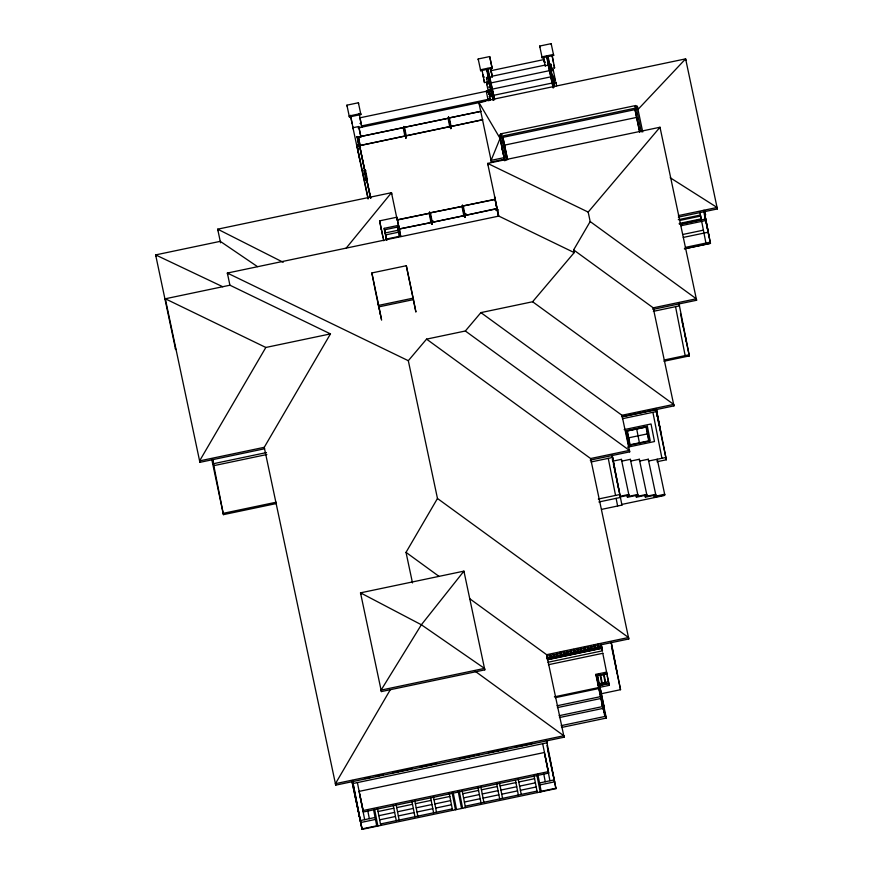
<?xml version="1.0" encoding="UTF-8"?>
<svg xmlns="http://www.w3.org/2000/svg" width="873" height="873" viewBox="0 0 873 873"><rect width="100%" height="100%" fill="white"/><g stroke="black" fill="none" stroke-linecap="round" stroke-linejoin="round"><path stroke-width="1.31" d="M500.076 138.425L504.354 159.268L491.423 161.985L491.106 160.37L500.076 138.425L478.819 102.283L685.621 58.873L717.366 208.942L678.332 217.137M357.09 136.745L358.617 137.705L360.418 147.613L358.989 146.435L357.09 136.745L358.508 137.912M359.032 145.922L360.462 147.101M358.989 146.435L357.199 136.537M360.418 147.613L358.454 136.974L403.217 127.578L404.876 136.133L360.134 145.518L404.865 135.992M199.906 462.341L199.611 460.879L265.829 347.465L330.463 333.901L264.246 447.314L264.53 448.777L199.906 462.341L165.313 298.773L229.937 285.209L330.463 333.901M469.739 598.725L546.64 654.695L546.924 656.158L628.789 638.981L628.505 637.519L437.471 498.483L408.313 360.702L426.559 339.128L465.342 330.998L480.903 312.61L532.606 301.752L574.205 252.603L573.626 249.907L590.181 221.556L588.184 212.095L659.999 127.24L696.599 300.257L653.004 309.38M412.493 582.913L406.021 552.358L437.471 498.483M474.803 670.988L563.794 735.753L564.078 737.216L335.723 785.143L335.439 783.67L390.275 689.757M381.392 691.569L381.097 690.096L421.364 624.762L463.923 571.138L484.799 669.864L381.392 691.569L360.516 592.843L463.923 571.138L464.207 572.601M346.112 248.216L391.475 192.704L397.27 220.225M680.711 224.274L705.69 219.014M478.197 58.971L489.688 56.559L492.165 68.334L480.685 70.746L478.197 58.971L478.393 59.942M539.689 46.062L551.179 43.65L553.657 55.435L542.166 57.847L539.689 46.062L539.885 47.033M491.979 67.363L480.488 69.775L480.685 70.746M488.345 72.906L489.72 79.923L489.186 80.043L486.959 69.011L487.614 69.48M547.557 56.418L546.935 56.145M487.494 71.466L488.116 71.739L487.461 71.324M548.091 58.862L547.469 58.589L550.055 68.17M492.132 76.082L490.986 70.68L543.857 59.582L544.425 62.289L545.505 62.059M487.996 73.769L488.618 74.041M346.908 105.175L358.399 102.763L360.876 114.538L349.396 116.949L346.908 105.175L347.105 106.146M484.406 76.955L483.336 77.184L482.758 74.478M488.553 76.366L489.175 76.638L488.52 76.224M490.681 68.487L492.328 76.879L486.577 78.079L486.774 79.05M548.43 65.104L545.199 65.781L545.058 65.104L492.186 76.202L492.328 76.879M549.51 64.875L550.939 64.569L551.136 65.551M489.622 78.701L489.12 79.214L489.589 78.559M489.578 81.124L490.691 83.863M483.904 79.88L484.471 82.586L487.701 81.909M551.354 68.552L554.584 67.865L552.173 55.61M489.611 81.265L490.233 81.549M486.894 84.801L486.708 83.819L553.22 69.862L555.414 80.294L553.973 80.6L554.453 83.011M490.146 83.721L490.768 83.994L490.113 83.579M490.67 86.176L491.292 86.449L490.648 86.034L492.874 97.089M488.804 86.787L489.873 86.558M551.289 74.412L550.667 74.14L551.289 74.412L550.372 69.731M488.989 87.758L490.069 87.529M491.826 88.904L491.204 88.631L491.794 88.751M551.801 76.027C550.972 76.409 551.714 71.772 550.361 69.458M489.317 90.77L489.12 89.788L553.482 76.289L554.737 82.28M486.294 91.196L488.454 90.737M488.225 90.89L359.883 117.822L361.597 125.93L490.168 98.944M551.714 78.21C552.565 77.806 551.78 82.88 553.089 85.227M491.739 91.076C492.634 90.672 492.263 97.951 493.616 100.428M487.156 92.462L489.808 91.905M486.708 83.819L488.891 94.251L490.331 93.957M492.809 93.422L492.35 93.913L492.776 93.269M359.949 123.453L361.029 123.224M489.578 97.187L489.382 96.216L555.894 82.248L556.647 85.794M493.42 96.259L492.798 95.986L493.387 96.117M352.987 127.731L358.727 126.53L360.92 136.908M490.19 99.02L487.996 99.478L486.283 91.37M493.332 98.431L493.954 98.704L493.3 98.289M485.574 101.257L358.148 127.916L361.859 127.218L359.163 113.49M493.943 99.413L493.321 99.14M490.43 100.242L488.236 100.701L487.985 99.402M403.577 126.52L405.869 138.065M450.697 128.658L448.624 117.058L450.915 128.615M404.559 127.294L448.067 118.302L404.559 127.294L406.24 135.85L449.715 126.716L448.045 118.171M482.66 119.808L451.068 126.443L449.388 117.888L480.979 111.264M403.228 127.72L358.454 136.974M481.001 111.395L449.388 117.888M365.481 174.425L358.05 138.01L370.534 198.324M449.017 118.914L448.406 117.113M359.982 160.828L356.839 144.863L359.501 144.307M356.904 145.169L359.556 144.612M406.207 135.708L449.693 126.585M482.627 119.677L451.068 126.443M357.559 148.465L359.862 147.984M635.697 105.535L636.177 107.968L501.167 136.308L500.698 133.864L635.697 105.535L641.284 131.91M500.164 138.916L499.454 135.25L502.106 134.693M634.671 106.877L637.323 106.32L642.735 132.009M507.475 159.508L502.892 137.356L635.02 109.627L639.767 132.03M364.816 169.973L365.383 173.607M364.052 170.682L365.569 170.584L364.052 170.682L365.994 180.591M504.43 145.158L636.559 117.429L635.02 109.627M367.413 179.98L365.885 180.078L367.478 180.285L365.525 170.377M491.106 160.37L504.037 157.653M381.359 229.752L379.613 220.847L396.844 217.224L399.572 230.57M429.494 212.117L431.917 224.306L429.723 212.074M462.319 205.231L464.742 217.41L462.548 205.188M397.368 219.745L429.189 213.328L397.422 219.996M430.444 212.805L462.013 206.443L430.444 212.805L432.31 222.32L463.836 215.707L461.959 206.192M496.901 208.767L465.134 215.435L463.268 205.919L495.035 199.251M495.089 199.502L463.268 205.919M398.033 230.265L385.113 232.982L384.196 228.344L398.557 225.332L400.663 236.07L386.303 239.082L385.495 234.935L398.415 232.218M398.852 226.794L384.491 229.806L386.695 240.271M430.378 221.36L433.03 220.804M463.498 214.409L466.149 213.863M496.846 208.516L465.134 215.435M431.011 222.593L399.19 229.01L431.011 222.593L429.134 213.077M495.886 210.415L498.527 209.858M371.854 272.954L406.316 265.719L413.464 299.603L379.002 306.838L371.854 272.954L375.87 293.448M678.408 215.598L717.082 207.479L717.366 208.942M678.277 219.701L700.386 215.064M704.838 214.954L705.559 214.813L704.762 214.572M679.903 220.422L700.582 216.089L701.314 219.559L679.347 224.175M679.194 223.488L701.172 218.883M680.995 225.725L705.984 220.476M682.719 234.499L703.398 230.156M683.286 237.423L708.276 232.185M685.25 247.408L710.24 242.17M696.599 300.257L696.305 298.795L653.222 307.831L573.626 249.907M653.375 311.334L679.5 305.845L678.976 303.368M664.277 359.982L689.103 354.765M663.982 361.247L689.321 355.922L678.976 303.455M199.611 460.879L264.246 447.314L335.723 785.143M213.438 463.705L266.472 452.574M266.854 454.527L213.82 465.658L212.423 459.034M590.224 460.115L629.684 451.854L621.958 415.275L622.253 416.737L673.956 405.88L673.661 404.417L621.958 415.275L480.903 312.61M622.002 416.759L656.474 409.524M622.394 418.713L656.856 411.478L656.332 409.001M223.182 513.346L276.206 502.215M624.151 429.625L651.04 423.983L654.488 441.542L627.6 447.183M211.703 459.111L223.433 514.644L276.468 503.514M628.702 437.81L647.373 433.892M629.684 451.854L629.4 450.392L590.617 458.532L426.559 339.128M591.043 461.97L612.584 457.452L612.159 455.422L621.936 505.107L601.715 509.352M654.226 496.442L654.368 497.119L664.8 494.926L664.68 494.314L656.06 496.115L655.71 494.347L647.1 496.159L646.751 494.391L638.13 496.202L637.792 494.456L629.171 496.268L621.39 459.351L612.77 461.162L612.42 459.405L612.879 461.566M638.13 496.202L630.361 459.34L621.74 461.14L621.39 459.351M647.1 496.159L639.32 459.263L630.699 461.075L630.361 459.34M656.06 496.115L648.279 459.231L639.658 461.042L639.32 459.263M665.881 457.474L648.628 460.999L648.279 459.231M656.649 459.951L657.249 459.187L664.8 494.926M656.998 461.741L666.328 459.776L656.332 409.077M598.321 499.04L619.863 494.522M620.321 496.901L627.13 495.471L627.48 497.261L636.101 495.449L636.439 497.195L645.06 495.384L645.409 497.152L654.019 495.351L654.368 497.119M598.889 501.975L620.43 497.446M628.505 637.519L546.64 654.695L564.078 737.216M381.097 690.096L484.504 668.402L484.799 669.864M547.044 657.98L601.562 646.533M547.076 658.166L601.595 646.718M547.753 658.973L547.109 658.58L547.753 658.973L546.978 655.001M551.169 658.253L550.525 657.86L551.169 658.253L550.547 655.099M554.584 657.544L553.929 657.151L554.584 657.544L553.951 654.39M557.989 656.823L557.345 656.431L557.989 656.823L557.214 652.851M561.404 656.114L560.761 655.721L561.404 656.114L560.619 652.142M564.809 655.394L564.165 655.001L564.809 655.394L564.034 651.422M568.225 654.674L567.581 654.281L568.225 654.674L567.592 651.52M571.629 653.964L570.986 653.571L571.629 653.964L571.007 650.811M575.045 653.244L574.401 652.851L575.045 653.244L574.423 650.09M578.461 652.535L577.806 652.142L578.461 652.535L577.675 648.563M581.865 651.815L581.222 651.422L581.865 651.815L581.091 647.842M585.281 651.094L584.637 650.701L585.281 651.094L584.495 647.122M588.686 650.385L588.042 649.992L588.686 650.385L588.064 647.231M592.101 649.665L591.457 649.272L592.101 649.665L591.468 646.511M595.506 648.955L594.862 648.563L595.506 648.955L594.731 644.983M598.922 648.235L598.256 647.755L598.922 648.235L598.147 644.263M547.382 659.584L601.901 648.137M547.415 659.77L601.934 648.323M547.928 662.269L602.446 650.832L601.159 644.263M548.408 664.713L602.927 653.266M596.685 675.757L595.833 674.371L606.604 672.112L607.019 674.12L597.601 675.68L603.8 705.351L602.294 705.351L603.8 705.351M597.601 674.513L599.98 674.534M606.921 673.629L596.15 675.898L602.37 705.657M598.016 680.373L597.612 681.115M598.714 683.69L598.3 684.421M608.503 681.78L598.114 683.963L598.485 685.752M598.627 684.05L604.814 682.751M602.446 684.203L601.803 683.81L602.446 684.203L600.635 674.938M605.862 683.483L605.196 683.002L605.862 683.483L604.04 674.218M599.751 685.294L608.841 683.384M598.965 685.654L608.874 683.57M598.867 687.116L599.533 687.618L598.867 687.116L603.396 709.553L603.941 709.443L602.643 702.841M554.399 696.85L609.223 685.338L602.763 653.168M555.315 697.669L598.758 688.557M599.686 691.045L600.591 693.271M601.159 693.762L620.539 689.692L611.231 642.212M600.286 694.581L600.93 694.973L600.395 695.094L596.914 677.797M557.029 705.777L601.792 696.381L602.152 698.214M601.475 696.938L601.071 697.669M557.389 707.61L600.831 698.487M602.665 702.776L605.087 714.845L604.542 714.954L601.628 700.353L602.294 700.866M559.102 715.707L603.865 706.312L604.225 708.145L559.462 717.541M561.175 725.649L605.938 716.253L606.299 718.075L561.535 727.471M335.439 783.67L563.794 735.753M376.208 776.108L382.876 774.711M392.828 772.616L402.169 770.663M421.452 766.614L424.114 766.047M429.451 764.934L432.124 764.377M464.327 757.611L469.663 756.487M496.955 750.769L506.285 748.805M514.906 746.993L524.247 745.04M525.579 744.756L528.241 744.2M365.209 778.541L370.381 777.461M376.841 776.097L383.302 774.744M393.788 772.54L411.881 768.742M419.782 767.083L436.587 763.559M459.995 758.648L474.214 755.669M476.8 755.123L479.386 754.578M488.574 752.646L495.035 751.293M497.621 750.747L506.667 748.848M518.453 746.382L532.672 743.392M363.135 810.515L548.397 771.623L544.392 752.493L359.13 791.375L363.419 811.977L548.691 773.085L548.397 771.623M378.031 811.53L393.832 808.212M396.702 807.612L412.503 804.295M415.373 803.695L431.175 800.377M434.045 799.777L449.846 796.46M462.766 793.743L478.568 790.425M481.438 789.825L497.239 786.508M500.109 785.907L515.91 782.59M518.78 781.99L534.582 778.672M378.849 815.677L394.651 812.359M397.521 811.759L413.311 808.442M416.192 807.841L431.982 804.524M434.863 803.924L450.654 800.606M463.585 797.889L479.386 794.572M482.256 793.972L498.046 790.654M500.927 790.054L516.718 786.737M519.599 786.137L535.389 782.819M360.363 820.565L375.084 817.477M539.536 782.972L554.257 779.884M375.477 819.431L360.745 822.519L352.005 781.499M539.918 784.914L554.639 781.826L546.978 745.477M379.657 819.823L395.458 816.506M398.328 815.906L414.129 812.588M416.999 811.988L432.801 808.671M435.671 808.071L451.472 804.753M464.392 802.036L480.194 798.719M483.064 798.118L498.865 794.801M501.735 794.201L517.536 790.883M520.406 790.283L536.208 786.966M380.475 823.97L452.279 808.9M465.211 806.183L537.015 791.113M376.721 825.825L362 828.914L355.224 796.252M541.173 791.309L555.894 788.221M351.983 781.521L362.088 829.35L555.981 788.657L546.596 740.85M685.24 355.78L689.321 355.922L680.493 313.603M222.779 286.748L155.634 254.905L155.918 256.367M588.184 212.095L487.658 163.404L487.942 164.866M574.205 252.603L498.81 216.089L227.362 273.053L227.657 274.515M408.313 360.702L227.362 273.053L229.97 285.46M265.829 347.465L165.313 298.773L165.597 300.247M283.19 262.282L217.693 229.173L217.977 230.647M670.213 177.754L717.082 207.479M257.459 266.614L220.269 241.341L155.634 254.905L175.648 349.571L175.364 348.109M484.504 668.402L421.364 624.762L360.516 592.843L360.8 594.306M590.181 221.556L696.305 298.795M532.606 301.752L673.661 404.417M465.342 330.998L629.4 450.392M406.021 552.358L438.977 576.344M547.917 55.883L554.541 86.492M554.377 86.722L549.433 63.816L547.993 64.111L553.176 88.064M549.15 63.773L548.615 63.882M553.417 84.223L552.871 84.332M548.55 64.329L547.251 57.694M546.433 55.916L553.067 86.678M487.865 68.4L494.62 99.675M489.317 75.886L494.402 99.347M488.64 74.194L488.018 73.91L491.062 88.62M492.361 92.102L491.815 92.222M486.556 69.371L493.18 99.969M487.887 76.191L493.049 100.079M375.696 292.575L381.446 319.289M704.664 210.589L705.559 214.813M703.998 211.102L707.708 229.261M704.271 214.092L710.458 243.316L684.356 248.827L710.469 243.371L703.976 210.229M700.441 215.435L700.582 216.089M636.559 117.429L639.625 131.921M673.956 405.88L653.222 307.831L653.506 309.304M656.049 408.433L657.413 414.882M657.991 418.265L656.125 409.481L657.467 416.312M655.961 409.197L660.85 432.441M655.994 410.441L657.369 416.923M657.805 419.018L659.104 425.664M659.584 427.705L666.328 459.776M553.438 62.463L552.14 56.09M554.006 65.169L554.584 67.865M645.256 496.475L645.409 497.152M550.798 63.893L552.271 70.844M636.297 496.519L636.439 497.195M627.338 496.584L627.48 497.261M611.853 454.757L614.625 467.83M613.326 463.759L620.201 496.279L628.822 494.467L629.171 496.268M621.936 505.107L621.794 504.43L664.167 495.558L663.938 494.402M628.789 638.981L590.617 458.532L590.901 459.995M492.165 68.334L489.688 56.559M611.471 646.358L620.539 689.692M502.892 137.356L507.639 159.759M500.698 133.864L506.275 160.239M499.454 135.25L504.812 160.828M502.03 148.323L502.597 151.116M503.721 156.431L504.561 160.425M489.12 89.788L490.626 96.881M486.436 77.402L487.909 84.354M489.382 96.216L490.135 99.762M601.202 644.918L602.446 650.832M607.215 675.888L609.223 685.338M491.423 161.985L478.819 102.283L479.135 103.898M600.078 688.273L606.299 718.075M603.941 709.443L603.396 709.553M605.087 714.845L604.542 714.954M498.81 216.231L487.658 163.404L659.999 127.24L660.283 128.702M595.833 674.371L596.161 675.986M496.508 206.301L494.511 196.731L498.33 215.566L495.984 204.064M464.971 217.366L464.338 215.478L464.742 217.41M463.836 215.707L432.31 222.32M546.422 740.151L546.978 742.803L353.096 783.496L352.452 780.462M548.691 773.085L542.668 743.709M432.146 224.252L431.502 222.364L431.917 224.306M399.43 230.21L400.663 236.07M384.196 228.344L386.684 240.119M379.613 220.847L383.727 240.762M360.942 137.072L358.727 126.53M370.719 197.876L364.936 171.272L370.676 198.302M357.908 138.043L364.772 170.399M356.839 144.863L368.133 198.193M352.092 123.628L350.542 115.934M352.659 126.334L368.057 199.011M378.064 303.815L379.166 309.009M379.711 311.596L380.257 314.193M359.698 794.299L363.419 811.977M220.553 242.803L217.693 229.173L391.475 192.704L391.759 194.166M547.677 749.372L555.981 788.657M601.628 700.353L601.759 700.975M492.241 90.825L494.02 99.555M493.332 95.866L490.997 85.15M685.916 60.346L685.621 58.873L637.945 109.485L637.323 106.32M703.976 210.589L706.563 223.837M707.13 226.773L709.094 236.758M699.753 211.626L701.39 219.931M701.674 221.382L705.93 243.076M685.109 335.428L686.429 342.085M682.25 322.028L683.275 327.222M675.549 306.674L685.152 355.595M656.649 411.434L659.704 426.93M658.668 423.187L659.213 426.013M652.906 412.307L661.93 458.303M648.715 440.723L646.031 427.061L627.36 430.978L630.044 444.641M636.701 429.025L639.374 442.676M553.657 55.435L553.46 54.453L541.98 56.865L542.166 57.847M551.179 43.65L551.365 44.621M555.894 82.248L556.09 83.23M553.22 69.862L553.406 70.844M555.217 79.323L555.414 80.294M553.482 76.289L553.668 77.261M549.488 64.1L548.048 64.406M552.183 77.981L554.082 86.896M552.107 77.872L552.565 80.207M547.709 57.192L549.172 64.602M549.903 69.96L552.26 81.495M547.557 58.982L550.754 74.521M543.552 57.389L545.243 66.075M543.355 57.029L544.425 62.289M611.984 454.702L613.381 461.828M613.479 462.428L618.717 489.12M608.274 458.358L615.552 495.428M616.12 498.352L617.626 506.013M610.98 641.699L617.276 673.77M490.484 68.127L491.554 73.376M489.251 77.304L490.615 83.743M491.062 85.805L491.521 88.118M597.601 644.372L598.387 648.344M603.374 673.738L605.316 683.603M488.705 93.28L488.891 94.251M482.071 70.32L484.471 82.586M594.197 645.092L594.971 649.065M600.089 675.047L601.912 684.312M600.297 689.375L600.94 692.671M597.481 676.968L598.933 684.41M600.089 690.314L602.184 700.954M597.459 677.688L598.758 684.29M599.129 686.014L599.62 688.513M590.781 645.813L591.567 649.785M597.088 677.906L598.496 685.032M587.529 647.34L588.151 650.494M584.113 648.061L584.735 651.214M580.545 647.952L581.331 651.924M577.14 648.672L577.915 652.644M573.725 649.392L574.51 653.364M570.473 650.92L571.095 654.073M567.057 651.64L567.679 654.794M563.489 651.531L564.274 655.503M560.084 652.251L560.859 656.223M556.668 652.971L557.454 656.943M448.624 117.058L450.523 126.76M553.264 653.681L554.039 657.653M550.001 655.219L550.634 658.373M545.254 756.88L549.946 780.778M543.814 774.286L545.276 781.761M537.823 774.22L541.26 791.746M536.862 775.06L540.18 791.975M533.97 775.562L537.31 792.575M403.795 126.465L406.098 138.021M518.169 778.88L521.225 794.43M515.506 780.517L518.355 795.03M396.844 217.224L397.128 218.697M397.226 219.068L399.245 229.261M406.316 265.719L415.908 312.054L413.18 298.14L378.707 305.375L381.61 320.151M397.411 227.1L399.234 236.365M499.498 782.797L502.553 798.348M496.628 783.397L499.683 798.948M360.876 114.538L360.691 113.566L349.2 115.978L349.396 116.949M358.399 102.763L358.596 103.734M381.326 228.955L383.072 237.86M358.05 138.01L359.698 146.424M350.542 115.301L353.238 129.029M480.827 786.715L483.882 802.265M477.957 787.315L481.012 802.865M462.155 790.632L465.495 807.645M459.307 791.342L462.625 808.256M458.183 791.298L461.544 808.474M453.152 792.357L456.524 809.533M452.127 792.848L455.444 809.762M449.235 793.35L452.574 810.362M433.434 796.667L436.489 812.217M430.564 797.267L433.608 812.818M414.762 800.585L417.818 816.135M411.892 801.185L414.948 816.735M396.091 804.502L399.147 820.053M393.221 805.102L396.277 820.653M377.42 808.42L380.759 825.432M374.572 809.129L377.889 826.033M373.622 809.98L376.809 826.262M367.631 809.969L369.344 818.688M357.406 782.59L364.674 819.671M352.714 781.542L362.088 829.35M352.496 780.768L359.512 816.517M212.466 458.707L223.433 514.644M506.089 152.95L506.22 153.637M503.219 153.561L503.35 154.237M548.539 60.935L548.08 61.426L548.539 60.935M549.597 65.835L549.15 66.337L549.597 65.835M549.619 66.664L549.161 67.166L549.619 66.664M550.132 68.29L549.674 68.781L550.132 68.29M550.667 70.735L550.208 71.237L550.667 70.735M550.677 71.575L550.219 72.066L550.677 71.575M551.19 73.19L550.732 73.692L551.19 73.19M491.215 86.853L490.713 87.355L491.215 86.853M552.271 78.93L551.812 79.432L552.271 78.93M552.784 80.545L552.325 81.047L552.784 80.545M553.318 83L552.86 83.502L553.318 83M553.831 85.456L553.384 85.947L553.831 85.456M405.639 135.861L405.814 137.759L405.639 135.861M450.468 126.454L450.632 128.353L450.468 126.454M647.373 426.275L625.832 430.793L628.702 445.426L650.243 440.909L647.373 426.275M646.369 426.864L626.978 430.935L629.706 444.837L649.097 440.767L646.369 426.864M600.253 691.765L599.827 692.387L600.253 691.765M601.759 699L601.322 699.622L601.759 699M602.861 703.551L602.446 704.293L602.861 703.551M602.905 704.402L602.468 705.024L602.905 704.402M604.4 711.637L603.974 712.259L604.4 711.637"/></g></svg>
